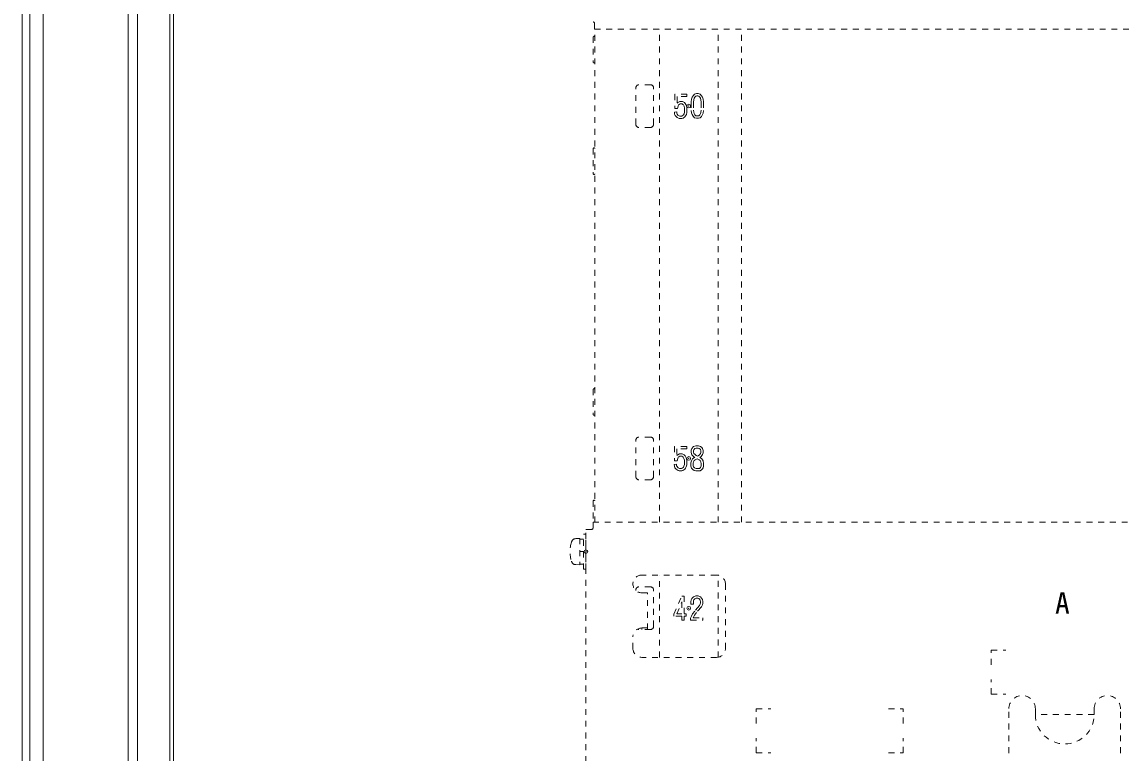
# Model space of a CAD drawing. Units: millimetres, scale not verified. Extents: x -62 to 63, y -117 to 117.
# Drawn here: x -56.74 to -38.01, y 55.82 to 68.27 of the extents above; entities that cross this region are included whole.
import ezdxf
from ezdxf.enums import TextEntityAlignment as Align

# ---------------------------------------------------------------- set-up
doc = ezdxf.new("R2010")
doc.units = ezdxf.units.MM
doc.header["$LTSCALE"] = 0.125
doc.header["$PDMODE"] = 32
doc.header["$PDSIZE"] = 0.0625
doc.linetypes.add('USER5', pattern=[1.4, 0.7, -0.7])
doc.layers.add('0-5_GAIKEI', color=1, linetype='Continuous', lineweight=18)
doc.styles.add('ＭＳ ゴシック', font='')
doc.styles.get('ＭＳ ゴシック').set_extended_font_data('MS Gothic')

msp = doc.modelspace()

# ---------------------------------------------------------------- linework, layer by layer
at = {"layer": '0-5_GAIKEI', "color": 7}
msp.add_line((-56.7376, 80.0552), (-56.7376, 44.2547), dxfattribs=at)
at = {"layer": '0-5_GAIKEI'}
for p, q in [((-56.6022, 44.3881), (-56.6022, 79.9218)), ((-56.3754, 79.695), (-56.3754, 44.6149)), ((-54.9291, 78.2592), (-54.9291, 46.0507)), ((-54.7705, 46.0574), (-54.7705, 78.2525)), ((-54.2204, 77.6304), (-54.2204, 46.6795)), ((-54.1601, 77.6157), (-54.1601, 46.6942))]:
    msp.add_line(p, q, dxfattribs=at)
at = {"layer": '0-5_GAIKEI', "linetype": 'USER5'}
for p, q in [((-46.9926, 68.2511), (-46.9926, 68.1511)), ((-47.0126, 68.0157), (-47.0126, 67.5866)), ((-46.9926, 68.1511), (-5.9826, 68.1511)), ((-46.9876, 59.7511), (-46.9876, 68.1511)), ((-45.8876, 59.7511), (-45.8876, 68.1511)), ((-44.8876, 59.7511), (-44.8876, 68.1511)), ((-44.4876, 59.7511), (-44.4876, 68.1511)), ((-46.2876, 66.5261), (-46.2876, 67.1511)), ((-46.2876, 67.1393), (-46.2876, 67.1511)), ((-46.0376, 67.2011), (-46.2376, 67.2011)), ((-45.9876, 66.5261), (-45.9876, 67.1511)), ((-45.6247, 67.042), (-45.6247, 66.796)), ((-45.4184, 67.042), (-45.6247, 67.042)), ((-45.4184, 67.042), (-45.4184, 67.0023)), ((-45.2882, 67.0408), (-45.3127, 67.0162)), ((-45.2569, 67.0512), (-45.2882, 67.0408)), ((-45.2266, 67.0512), (-45.2569, 67.0512)), ((-45.2417, 67.0512), (-45.2298, 67.0512)), ((-45.2266, 67.0512), (-45.1953, 67.0408)), ((-45.1953, 67.0408), (-45.1708, 67.0162)), ((-45.585, 67.0023), (-45.585, 66.8902)), ((-45.4184, 67.0023), (-45.585, 67.0023)), ((-45.585, 66.8902), (-45.5717, 66.9002)), ((-45.5717, 66.9002), (-45.5421, 66.915)), ((-45.5703, 66.837), (-45.5609, 66.8587)), ((-45.5609, 66.8587), (-45.5507, 66.8664)), ((-45.5507, 66.8664), (-45.5327, 66.8754)), ((-45.5421, 66.915), (-45.493, 66.915)), ((-45.5327, 66.8754), (-45.5024, 66.8754)), ((-45.5024, 66.8754), (-45.4857, 66.867)), ((-45.493, 66.915), (-45.4622, 66.8996)), ((-45.4857, 66.867), (-45.4779, 66.8592)), ((-45.4779, 66.8592), (-45.4649, 66.8364)), ((-45.4622, 66.8996), (-45.4461, 66.8835)), ((-45.4461, 66.8835), (-45.4274, 66.8509)), ((-45.4274, 66.8509), (-45.4184, 66.8101)), ((-45.3404, 66.9565), (-45.3489, 66.9101)), ((-45.3489, 66.9101), (-45.3489, 66.7633)), ((-45.3314, 66.9882), (-45.3404, 66.9565)), ((-45.3127, 67.0162), (-45.3314, 66.9882)), ((-45.3018, 66.9475), (-45.3092, 66.9066)), ((-45.3092, 66.9066), (-45.3092, 66.7677)), ((-45.2949, 66.9713), (-45.3018, 66.9475)), ((-45.2819, 66.9909), (-45.2949, 66.9713)), ((-45.2667, 67.0061), (-45.2819, 66.9909)), ((-45.2504, 67.0115), (-45.2667, 67.0061)), ((-45.2417, 67.0115), (-45.2504, 67.0115)), ((-45.2417, 67.0115), (-45.2331, 67.0115)), ((-45.2331, 67.0115), (-45.2167, 67.0061)), ((-45.2167, 67.0061), (-45.2016, 66.9909)), ((-45.2016, 66.9909), (-45.1885, 66.9713)), ((-45.1885, 66.9713), (-45.1817, 66.9475)), ((-45.1817, 66.9475), (-45.1743, 66.9066)), ((-45.1743, 66.9066), (-45.1743, 66.7673)), ((-45.1708, 67.0162), (-45.1521, 66.9882)), ((-45.1521, 66.9882), (-45.143, 66.9565)), ((-45.143, 66.9565), (-45.1346, 66.9101)), ((-45.1346, 66.9101), (-45.1346, 66.7637)), ((-45.6324, 66.7337), (-45.5932, 66.7393)), ((-45.6281, 66.7035), (-45.6324, 66.7337)), ((-45.6182, 66.6788), (-45.6281, 66.7035)), ((-45.6247, 66.796), (-45.582, 66.796)), ((-45.5986, 66.6542), (-45.6182, 66.6788)), ((-45.5895, 66.7139), (-45.5932, 66.7393)), ((-45.5836, 66.699), (-45.5895, 66.7139)), ((-45.5715, 66.6838), (-45.5836, 66.699)), ((-45.582, 66.796), (-45.5703, 66.837)), ((-45.5631, 66.6783), (-45.5715, 66.6838)), ((-45.5496, 66.6715), (-45.5631, 66.6783)), ((-45.5421, 66.669), (-45.5496, 66.6715)), ((-45.5081, 66.669), (-45.5421, 66.669)), ((-45.4979, 66.6716), (-45.5081, 66.669)), ((-45.4803, 66.6833), (-45.4979, 66.6716)), ((-45.4748, 66.6915), (-45.4803, 66.6833)), ((-45.4647, 66.7084), (-45.4748, 66.6915)), ((-45.4649, 66.8364), (-45.458, 66.8057)), ((-45.458, 66.735), (-45.4647, 66.7084)), ((-45.458, 66.8057), (-45.458, 66.735)), ((-45.4413, 66.6703), (-45.4517, 66.6547)), ((-45.4276, 66.6931), (-45.4413, 66.6703)), ((-45.4184, 66.7301), (-45.4276, 66.6931)), ((-45.4184, 66.8101), (-45.4184, 66.7301)), ((-45.3489, 66.7633), (-45.3403, 66.7249)), ((-45.3403, 66.7249), (-45.3314, 66.6936)), ((-45.3314, 66.6936), (-45.3127, 66.6656)), ((-45.3127, 66.6656), (-45.2882, 66.641)), ((-45.3092, 66.7677), (-45.3019, 66.7347)), ((-45.3019, 66.7347), (-45.2949, 66.7104)), ((-45.2949, 66.7104), (-45.2819, 66.6908)), ((-45.2819, 66.6908), (-45.2667, 66.6757)), ((-45.2297, 66.6703), (-45.2504, 66.6703)), ((-45.2161, 66.6757), (-45.2297, 66.6703)), ((-45.2015, 66.6874), (-45.2161, 66.6757)), ((-45.1882, 66.7107), (-45.2015, 66.6874)), ((-45.1708, 66.6611), (-45.1959, 66.641)), ((-45.1815, 66.7274), (-45.1882, 66.7107)), ((-45.1743, 66.7673), (-45.1815, 66.7274)), ((-45.1524, 66.6934), (-45.1708, 66.6611)), ((-45.1432, 66.7163), (-45.1524, 66.6934)), ((-45.1346, 66.7637), (-45.1432, 66.7163)), ((-46.0376, 66.4761), (-46.2376, 66.4761)), ((-45.5831, 66.6439), (-45.5986, 66.6542)), ((-45.5649, 66.6348), (-45.5831, 66.6439)), ((-45.5486, 66.6293), (-45.5649, 66.6348)), ((-45.5032, 66.6293), (-45.5486, 66.6293)), ((-45.4816, 66.6347), (-45.5032, 66.6293)), ((-45.4517, 66.6547), (-45.4816, 66.6347)), ((-45.2882, 66.641), (-45.2569, 66.6306)), ((-45.222, 66.6306), (-45.2569, 66.6306)), ((-45.1959, 66.641), (-45.222, 66.6306)), ((-47.0126, 66.1157), (-47.0126, 65.6866)), ((-47.0126, 62.0157), (-47.0126, 61.5866)), ((-46.2876, 60.5261), (-46.2876, 61.1511)), ((-46.0376, 61.2011), (-46.2376, 61.2011)), ((-45.9876, 60.5261), (-45.9876, 61.1511)), ((-45.2676, 61.0546), (-45.3085, 61.0393)), ((-45.2202, 61.0546), (-45.2676, 61.0546)), ((-45.1893, 61.0443), (-45.2202, 61.0546)), ((-45.1638, 61.0239), (-45.1893, 61.0443)), ((-45.6289, 61.0427), (-45.6289, 60.7967)), ((-45.4225, 61.0427), (-45.6289, 61.0427)), ((-45.5892, 61.003), (-45.5892, 60.8909)), ((-45.4225, 61.003), (-45.5892, 61.003)), ((-45.5892, 60.8909), (-45.5758, 60.901)), ((-45.5758, 60.901), (-45.5462, 60.9158)), ((-45.5744, 60.8377), (-45.5651, 60.8594)), ((-45.5651, 60.8594), (-45.5549, 60.8671)), ((-45.5549, 60.8671), (-45.5369, 60.8761)), ((-45.5462, 60.9158), (-45.4972, 60.9158)), ((-45.5369, 60.8761), (-45.5066, 60.8761)), ((-45.5066, 60.8761), (-45.4898, 60.8677)), ((-45.4972, 60.9158), (-45.4663, 60.9003)), ((-45.4898, 60.8677), (-45.4821, 60.86)), ((-45.4821, 60.86), (-45.469, 60.8371)), ((-45.4663, 60.9003), (-45.4503, 60.8843)), ((-45.4503, 60.8843), (-45.4316, 60.8516)), ((-45.4225, 61.0427), (-45.4225, 61.003)), ((-45.3342, 61.0084), (-45.3449, 60.9816)), ((-45.3449, 60.9816), (-45.3449, 60.9384)), ((-45.3449, 60.9384), (-45.3346, 60.9023)), ((-45.3346, 60.9023), (-45.3058, 60.8735)), ((-45.3085, 61.0393), (-45.3342, 61.0084)), ((-45.3058, 60.8735), (-45.284, 60.8561)), ((-45.299, 60.9875), (-45.3044, 60.9738)), ((-45.3044, 60.9738), (-45.3044, 60.9441)), ((-45.3044, 60.9441), (-45.2986, 60.9235)), ((-45.2842, 61.0052), (-45.299, 60.9875)), ((-45.2986, 60.9235), (-45.2788, 60.9037)), ((-45.2603, 61.0141), (-45.2842, 61.0052)), ((-45.2788, 60.9037), (-45.2603, 60.889)), ((-45.2268, 61.0141), (-45.2603, 61.0141)), ((-45.2603, 60.889), (-45.2404, 60.8765)), ((-45.2404, 60.8765), (-45.2299, 60.8817)), ((-45.2299, 60.8817), (-45.2056, 60.8991)), ((-45.209, 61.0082), (-45.2268, 61.0141)), ((-45.194, 60.9962), (-45.209, 61.0082)), ((-45.2056, 60.8991), (-45.1891, 60.9222)), ((-45.1986, 60.8543), (-45.1766, 60.8701)), ((-45.1894, 60.9893), (-45.194, 60.9962)), ((-45.183, 60.9668), (-45.1894, 60.9893)), ((-45.1891, 60.9222), (-45.183, 60.9405)), ((-45.183, 60.9405), (-45.183, 60.9668)), ((-45.1766, 60.8701), (-45.1526, 60.9036)), ((-45.1522, 61.0065), (-45.1638, 61.0239)), ((-45.1526, 60.9036), (-45.1425, 60.9339)), ((-45.1425, 60.9724), (-45.1522, 61.0065)), ((-45.1425, 60.9339), (-45.1425, 60.9724)), ((-45.6366, 60.7344), (-45.5973, 60.74)), ((-45.6323, 60.7043), (-45.6366, 60.7344)), ((-45.6224, 60.6795), (-45.6323, 60.7043)), ((-45.6289, 60.7967), (-45.5861, 60.7967)), ((-45.6027, 60.6549), (-45.6224, 60.6795)), ((-45.5937, 60.7146), (-45.5973, 60.74)), ((-45.5877, 60.6997), (-45.5937, 60.7146)), ((-45.5756, 60.6845), (-45.5877, 60.6997)), ((-45.5861, 60.7967), (-45.5744, 60.8377)), ((-45.5673, 60.679), (-45.5756, 60.6845)), ((-45.5538, 60.6722), (-45.5673, 60.679)), ((-45.5463, 60.6697), (-45.5538, 60.6722)), ((-45.5123, 60.6697), (-45.5463, 60.6697)), ((-45.5021, 60.6723), (-45.5123, 60.6697)), ((-45.4844, 60.684), (-45.5021, 60.6723)), ((-45.479, 60.6922), (-45.4844, 60.684)), ((-45.4688, 60.7092), (-45.479, 60.6922)), ((-45.469, 60.8371), (-45.4622, 60.8064)), ((-45.4622, 60.7357), (-45.4688, 60.7092)), ((-45.4622, 60.8064), (-45.4622, 60.7357)), ((-45.4454, 60.671), (-45.4558, 60.6554)), ((-45.4318, 60.6938), (-45.4454, 60.671)), ((-45.4225, 60.7308), (-45.4318, 60.6938)), ((-45.4316, 60.8516), (-45.4225, 60.8108)), ((-45.4225, 60.8108), (-45.4225, 60.7308)), ((-45.353, 60.7616), (-45.3435, 60.7998)), ((-45.353, 60.7072), (-45.353, 60.7616)), ((-45.3424, 60.6753), (-45.353, 60.7072)), ((-45.3435, 60.7998), (-45.3236, 60.8296)), ((-45.3177, 60.6506), (-45.3424, 60.6753)), ((-45.3236, 60.8296), (-45.2989, 60.8493)), ((-45.3125, 60.7566), (-45.3059, 60.7832)), ((-45.3125, 60.7138), (-45.3125, 60.7566)), ((-45.307, 60.6971), (-45.3125, 60.7138)), ((-45.2911, 60.6813), (-45.307, 60.6971)), ((-45.3059, 60.7832), (-45.2934, 60.8019)), ((-45.2989, 60.8493), (-45.284, 60.8561)), ((-45.2934, 60.8019), (-45.2776, 60.8146)), ((-45.2787, 60.672), (-45.2911, 60.6813)), ((-45.2607, 60.666), (-45.2787, 60.672)), ((-45.2776, 60.8146), (-45.242, 60.8307)), ((-45.242, 60.8307), (-45.2101, 60.8148)), ((-45.2055, 60.6692), (-45.2251, 60.666)), ((-45.2101, 60.8148), (-45.194, 60.8019)), ((-45.1963, 60.6738), (-45.2055, 60.6692)), ((-45.1986, 60.8543), (-45.1882, 60.8491)), ((-45.194, 60.8019), (-45.1818, 60.7836)), ((-45.1882, 60.8491), (-45.1638, 60.8296)), ((-45.1818, 60.7836), (-45.1749, 60.749)), ((-45.1749, 60.7138), (-45.1811, 60.6952)), ((-45.1749, 60.749), (-45.1749, 60.7138)), ((-45.1638, 60.8296), (-45.1437, 60.7994)), ((-45.1444, 60.6772), (-45.1543, 60.6624)), ((-45.1344, 60.7072), (-45.1444, 60.6772)), ((-45.1437, 60.7994), (-45.1344, 60.753)), ((-45.1344, 60.753), (-45.1344, 60.7072)), ((-45.5872, 60.6446), (-45.6027, 60.6549)), ((-45.569, 60.6355), (-45.5872, 60.6446)), ((-45.5527, 60.63), (-45.569, 60.6355)), ((-45.5074, 60.63), (-45.5527, 60.63)), ((-45.4858, 60.6354), (-45.5074, 60.63)), ((-45.4558, 60.6554), (-45.4858, 60.6354)), ((-45.2978, 60.6356), (-45.3177, 60.6506)), ((-45.2672, 60.6255), (-45.2978, 60.6356)), ((-45.2218, 60.6255), (-45.2672, 60.6255)), ((-45.2251, 60.666), (-45.2607, 60.666)), ((-45.1928, 60.6303), (-45.2218, 60.6255)), ((-45.1697, 60.6419), (-45.1928, 60.6303)), ((-45.1543, 60.6624), (-45.1697, 60.6419)), ((-46.0376, 60.4761), (-46.2376, 60.4761)), ((-47.0126, 60.1157), (-47.0126, 59.7511)), ((-47.0176, 59.7511), (-5.9576, 59.7511)), ((-47.0176, 59.6511), (-47.0176, 59.7511)), ((-47.1776, 58.9511), (-47.1776, 59.5511)), ((-47.1376, 59.5511), (-47.1776, 59.5511)), ((-47.0376, 59.6311), (-47.1376, 59.6311)), ((-47.1376, 58.9511), (-47.1376, 59.5511)), ((-47.2426, 59.4761), (-47.3122, 59.4725)), ((-47.2426, 59.4761), (-47.2426, 59.0261)), ((-47.2426, 59.4636), (-47.1776, 59.4636)), ((-47.2426, 59.2511), (-47.1776, 59.2511)), ((-47.2426, 59.0261), (-47.3122, 59.0298)), ((-47.2426, 59.0386), (-47.1776, 59.0386)), ((-47.1376, 58.9511), (-47.1776, 58.9511)), ((-44.9126, 58.8511), (-46.1876, 58.8511)), ((-45.8876, 57.4511), (-45.8876, 58.8511)), ((-44.8876, 57.4532), (-44.8876, 58.849)), ((-46.0376, 58.6511), (-46.2376, 58.6511)), ((-44.7626, 57.6011), (-44.7626, 58.7011)), ((-46.2876, 58.5893), (-46.2876, 58.6011)), ((-46.0876, 58.5511), (-46.1876, 58.5511)), ((-46.0876, 57.9261), (-46.0876, 58.5511)), ((-45.9876, 57.9761), (-45.9876, 58.6011)), ((-45.6412, 58.1847), (-45.5074, 58.4954)), ((-45.5074, 58.4954), (-45.4654, 58.4954)), ((-45.4654, 58.4954), (-45.4654, 58.1927)), ((-45.3496, 58.3964), (-45.3451, 58.4282)), ((-45.3451, 58.4282), (-45.335, 58.4534)), ((-45.335, 58.4534), (-45.3095, 58.484)), ((-45.3095, 58.484), (-45.2691, 58.4992)), ((-45.3061, 58.4178), (-45.3001, 58.4327)), ((-45.3001, 58.4327), (-45.2855, 58.4502)), ((-45.2855, 58.4502), (-45.2618, 58.4591)), ((-45.2691, 58.4992), (-45.2253, 58.4992)), ((-45.2618, 58.4591), (-45.2335, 58.4591)), ((-45.2335, 58.4591), (-45.2138, 58.4507)), ((-45.2253, 58.4992), (-45.1888, 58.4835)), ((-45.2138, 58.4507), (-45.2018, 58.4356)), ((-45.2018, 58.4356), (-45.1925, 58.4202)), ((-45.1888, 58.4835), (-45.1688, 58.4585)), ((-45.1688, 58.4585), (-45.154, 58.4339)), ((-45.154, 58.4339), (-45.1492, 58.4004)), ((-45.5932, 58.1927), (-45.5062, 58.3947)), ((-45.5062, 58.3947), (-45.5062, 58.1927)), ((-45.3496, 58.3589), (-45.3496, 58.3964)), ((-45.3095, 58.3589), (-45.3496, 58.3589)), ((-45.2852, 58.239), (-45.3221, 58.1899)), ((-45.3095, 58.3935), (-45.3061, 58.4178)), ((-45.3095, 58.3589), (-45.3095, 58.3935)), ((-45.2062, 58.3338), (-45.2852, 58.239)), ((-45.1724, 58.3118), (-45.2537, 58.2142)), ((-45.1922, 58.3619), (-45.2062, 58.3338)), ((-45.1925, 58.4202), (-45.1893, 58.3975)), ((-45.1893, 58.3734), (-45.1922, 58.3619)), ((-45.1893, 58.3975), (-45.1893, 58.3734)), ((-45.1543, 58.3479), (-45.1724, 58.3118)), ((-45.1492, 58.3684), (-45.1543, 58.3479)), ((-45.1492, 58.4004), (-45.1492, 58.3684)), ((-45.6412, 58.1518), (-45.6412, 58.1847)), ((-45.5062, 58.1518), (-45.6412, 58.1518)), ((-45.5062, 58.1927), (-45.5932, 58.1927)), ((-45.5062, 58.1518), (-45.5062, 58.0823)), ((-45.5062, 58.0823), (-45.4654, 58.0823)), ((-45.4326, 58.1927), (-45.4654, 58.1927)), ((-45.4654, 58.1518), (-45.4654, 58.0823)), ((-45.4326, 58.1518), (-45.4654, 58.1518)), ((-45.4326, 58.1927), (-45.4326, 58.1518)), ((-45.3436, 58.1554), (-45.3576, 58.118)), ((-45.3221, 58.1899), (-45.3436, 58.1554)), ((-45.3075, 58.1375), (-45.3132, 58.1224)), ((-45.3132, 58.1224), (-45.1492, 58.1224)), ((-45.289, 58.1672), (-45.3075, 58.1375)), ((-45.2537, 58.2142), (-45.289, 58.1672)), ((-45.1492, 58.0823), (-45.1492, 58.1224)), ((-46.0376, 57.9261), (-46.2376, 57.9261)), ((-46.1876, 57.9261), (-46.1876, 57.9511)), ((-46.0876, 57.9511), (-46.1876, 57.9511)), ((-46.3376, 57.6011), (-46.3376, 57.8011)), ((-40.2376, 57.5761), (-39.9876, 57.5761)), ((-40.2376, 57.3261), (-40.2376, 57.5761)), ((-44.9126, 57.4511), (-46.1876, 57.4511)), ((-40.2376, 56.8261), (-40.2376, 57.0761)), ((-40.2376, 56.8261), (-39.9876, 56.8261)), ((-44.2376, 56.5761), (-43.9876, 56.5761)), ((-44.2376, 56.3261), (-44.2376, 56.5761)), ((-41.9876, 56.5761), (-41.7376, 56.5761)), ((-41.7376, 56.3261), (-41.7376, 56.5761)), ((-39.9376, 55.8223), (-39.9376, 56.5761)), ((-39.4876, 56.4761), (-39.4876, 56.5761)), ((-38.4876, 56.4761), (-38.4876, 56.5761)), ((-38.0376, 55.8223), (-38.0376, 56.5761)), ((-38.4876, 56.4761), (-39.4876, 56.4761)), ((-44.2376, 55.8261), (-44.2376, 56.0761)), ((-44.2376, 55.8261), (-43.9876, 55.8261))]:
    msp.add_line(p, q, dxfattribs=at)
for points in [[(-45.2667, 66.6757), (-45.2504, 66.6703), (-45.2417, 66.6703)], [(-45.1811, 60.6952), (-45.1874, 60.6858), (-45.1963, 60.6738)], [(-47.0376, 52.8711), (-47.1376, 52.8711), (-47.1376, 59.6311)], [(-45.3576, 58.118), (-45.3576, 58.0823), (-45.1492, 58.0823)], [(-41.9876, 55.8261), (-41.7376, 55.8261), (-41.7376, 56.0761)]]:
    msp.add_lwpolyline(points, dxfattribs=at)
for centre, radius, start, end in [((-47.0126, 68.2511), 0.02, 0, 90), ((-47.0001, 68.0157), 0.0125, 0, 180), ((-47.0001, 67.5866), 0.0125, 180, 0), ((-46.2376, 67.1511), 0.05, 90, 180), ((-46.0376, 67.1511), 0.05, 0, 90), ((-46.2376, 66.5261), 0.05, 180, 270), ((-46.2376, 66.5261), 0.05, 242.09432, 270), ((-46.0376, 66.5261), 0.05, 270, 0), ((-47.0001, 66.1157), 0.0125, 0, 180), ((-47.0001, 65.6866), 0.0125, 180, 0), ((-47.0001, 62.0157), 0.0125, 0, 180), ((-47.0001, 61.5866), 0.0125, 180, 0), ((-46.2376, 61.1511), 0.05, 90, 180), ((-46.0376, 61.1511), 0.05, 0, 90), ((-46.2376, 60.5261), 0.05, 180, 270), ((-46.0376, 60.5261), 0.05, 270, 0), ((-47.0001, 60.1157), 0.0125, 0, 180), ((-47.0376, 59.6511), 0.02, 270, 0), ((-46.8076, 59.2511), 0.6, 164.21401, 195.78599), ((-47.308, 59.3926), 0.08, 93, 164.21401), ((-47.308, 59.1097), 0.08, 195.78599, 267), ((-46.1876, 58.7011), 0.15, 90, 270), ((-44.9126, 58.7011), 0.15, 0, 90), ((-46.2376, 58.6011), 0.05, 90, 180), ((-46.0376, 58.6011), 0.05, 0, 90), ((-46.1876, 57.8011), 0.15, 90, 180), ((-46.2376, 57.9761), 0.05, 242.09432, 270), ((-46.0376, 57.9761), 0.05, 270, 0), ((-46.1876, 57.6011), 0.15, 180, 270), ((-44.9126, 57.6011), 0.15, 270, 0), ((-39.7126, 56.5761), 0.225, 0, 180), ((-38.2626, 56.5761), 0.225, 0, 180), ((-38.9876, 56.4761), 0.5, 180, 0)]:
    msp.add_arc(centre, radius, start, end, dxfattribs=at)
at = {"layer": '0-5_GAIKEI'}
for p in [(-45.3876, 66.8386), (-45.3876, 60.8386), (-47.1376, 59.2511), (-45.3876, 58.2886)]:
    msp.add_point(p, dxfattribs=at)

# ---------------------------------------------------------------- texts
at = {"layer": '0-5_GAIKEI', "color": 7, "style": 'ＭＳ ゴシック'}
msp.add_text('A', height=0.3666, dxfattribs=at).set_placement((-39.1518, 58.0838), align=Align.BOTTOM_LEFT)

doc.saveas('drawing.dxf')
